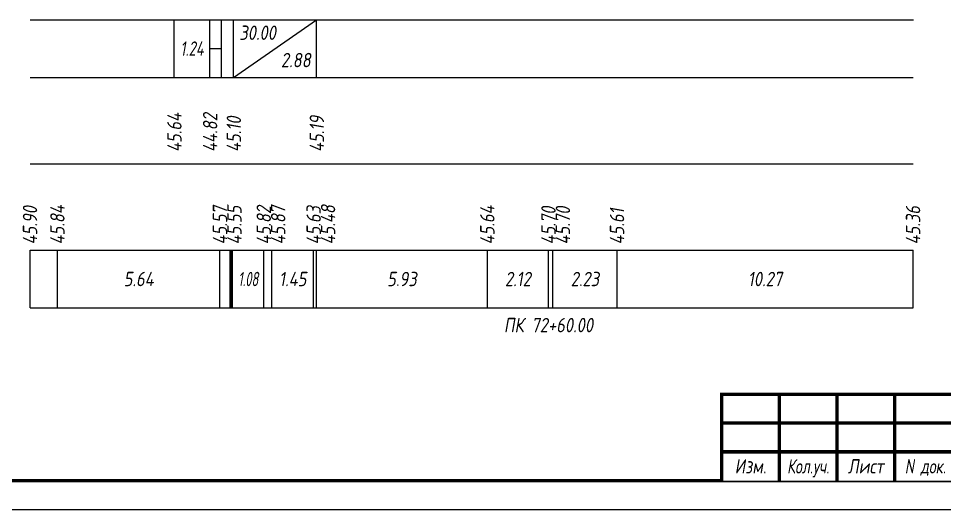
# Model space of a CAD drawing. Extents: x -717 to 1451, y -133302 to 233.
# Drawn here: x 78 to 238.6, y -114575.4 to -114490.2 of the extents above; entities that cross this region are included whole.
import ezdxf
from ezdxf.enums import TextEntityAlignment as Align

# ---------------------------------------------------------------- set-up
doc = ezdxf.new("R2010")
doc.units = 0
for name, color, linetype in [('Зарамочное оформление', 7, 'Continuous'), ('Код_510', 7, 'Continuous'), ('Код_516', 1, 'Continuous'), ('Подписи поперечников', 7, 'Continuous'), ('Таблица', 7, 'Continuous')]:
    doc.layers.add(name, color=color, linetype=linetype)
doc.styles.add('М', font='romand.shx', dxfattribs={"width": 0.8, "oblique": 10, "height": 2.5})

# ---------------------------------------------------------------- blocks, each defined once
blk = doc.blocks.new('Штамп')
at = {"linetype": 'Continuous'}
blk.add_wipeout([(199.95, -411.25), (384.95, -411.25), (384.95, -426.25), (199.95, -426.25)], dxfattribs=at).dxf.layer = 'Зарамочное оформление'
at = {"layer": 'Зарамочное оформление', "linetype": 'Continuous', "lineweight": -3, "const_width": 0.6, "flags": 128}
for points in [[(199.95, -426.25), (199.95, -411.25), (384.95, -411.25)], [(209.95, -411.25), (209.95, -426.25)], [(219.95, -411.25), (219.95, -426.25)], [(229.95, -411.25), (229.95, -426.25)], [(199.95, -416.25), (264.95, -416.25)], [(199.95, -421.25), (264.95, -421.25)]]:
    blk.add_lwpolyline(points, dxfattribs=at)
at = {"layer": 'Зарамочное оформление', "linetype": 'Continuous', "style": 'М', "oblique": 10}
for s, width, p in [('Лист', 0.8, (224.95, -423.75)), ('N док.', 0.7, (235.28, -423.75)), ('Изм.', 0.8, (204.95, -423.75)), ('Кол.уч.', 0.7, (214.95, -423.75))]:
    blk.add_text(s, height=2.5, dxfattribs=dict(at, width=width)).set_placement(p, align=Align.MIDDLE_CENTER)
blk = doc.blocks.new('шифр')
blk.add_blockref('Штамп', (0, -114204))

msp = doc.modelspace()

# ---------------------------------------------------------------- linework, layer by layer
at = {"flags": 128}
msp.add_lwpolyline([(-30.054, -114575.421), (389.946, -114575.421), (389.946, -114278.421), (-30.054, -114278.421)], close=True, dxfattribs=at)
at = {"const_width": 0.6, "flags": 128}
msp.add_lwpolyline([(-10.054, -114570.421), (384.946, -114570.421), (384.946, -114283.421), (-10.054, -114283.421)], close=True, dxfattribs=at)
at = {"layer": 'Код_510'}
for p, q in [((79.946, -114540.421), (79.946, -114530.421)), ((84.701, -114540.421), (84.701, -114530.421)), ((112.906, -114540.421), (112.906, -114530.421)), ((114.684, -114540.421), (114.684, -114530.421)), ((114.918, -114540.421), (114.918, -114530.421)), ((115.09, -114540.421), (115.09, -114530.421)), ((120.502, -114540.421), (120.502, -114530.421)), ((121.903, -114540.421), (121.903, -114530.421)), ((129.159, -114540.421), (129.159, -114530.421)), ((129.659, -114540.421), (129.659, -114530.421)), ((159.29, -114540.421), (159.29, -114530.421)), ((169.901, -114540.421), (169.901, -114530.421)), ((170.647, -114540.421), (170.647, -114530.421)), ((181.79, -114540.421), (181.79, -114530.421))]:
    msp.add_line(p, q, dxfattribs=at)
at = {"layer": 'Код_516'}
for p, q in [((104.946, -114500.421), (104.946, -114490.421)), ((111.145, -114500.421), (111.145, -114490.421)), ((113.145, -114500.421), (113.145, -114490.421)), ((115.26, -114500.421), (115.26, -114490.421)), ((115.26, -114500.421), (129.659, -114490.421)), ((129.659, -114500.421), (129.659, -114490.421)), ((111.145, -114495.421), (113.145, -114495.421))]:
    msp.add_line(p, q, dxfattribs=at)

# ---------------------------------------------------------------- texts
at = {"layer": 'Код_510', "style": 'М', "oblique": 10, "width": 0.8}
for s, p in [('45.90', (79.946, -114529.421)), ('45.84', (84.701, -114529.421)), ('45.57', (112.906, -114529.421)), ('45.55', (115.406, -114529.421)), ('45.82', (120.502, -114529.421)), ('45.87', (123.002, -114529.421)), ('45.63', (129.159, -114529.421)), ('45.48', (131.659, -114529.421)), ('45.64', (159.29, -114529.421)), ('45.70', (169.901, -114529.421)), ('45.70', (172.401, -114529.421)), ('45.61', (181.79, -114529.421))]:
    msp.add_text(s, height=2.5, rotation=90, dxfattribs=at).set_placement(p, align=Align.MIDDLE_LEFT)
at = {"layer": 'Код_510', "style": 'М', "oblique": 10}
for s, width, p in [('5.64', 0.8, (98.803, -114535.421)), ('1.08', 0.6, (117.796, -114535.421)), ('1.45', 0.8, (125.531, -114535.421)), ('5.93', 0.8, (144.474, -114535.421)), ('2.12', 0.8, (164.596, -114535.421)), ('2.23', 0.8, (176.218, -114535.421))]:
    msp.add_text(s, height=2.5, dxfattribs=dict(at, width=width)).set_placement(p, align=Align.MIDDLE_CENTER)
at = {"layer": 'Код_516', "style": 'М', "oblique": 10, "width": 0.8}
msp.add_text('30.00', height=2.5, dxfattribs=at).set_placement((116.26, -114491.421), align=Align.TOP_LEFT)
at = {"layer": 'Код_516', "style": 'М', "oblique": 10, "width": 0.7}
msp.add_text('1.24', height=2.5, dxfattribs=at).set_placement((108.045, -114495.421), align=Align.MIDDLE_CENTER)
at = {"layer": 'Код_516', "style": 'М', "oblique": 10, "width": 0.8}
msp.add_text('2.88', height=2.5, dxfattribs=at).set_placement((128.659, -114499.421), align=Align.BOTTOM_RIGHT)
for s, p in [('45.64', (105, -114513.371)), ('44.82', (111.199, -114513.371)), ('45.19', (129.714, -114513.371)), ('45.10', (115.314, -114513.371))]:
    msp.add_text(s, height=2.5, rotation=90, dxfattribs=at).set_placement(p, align=Align.MIDDLE_LEFT)
at = {"layer": 'Подписи поперечников', "style": 'М', "oblique": 10, "width": 0.8}
msp.add_text('ПК 72+60.00', height=2.5, dxfattribs=at).set_placement((169.901, -114545.421), align=Align.BOTTOM_CENTER)

# ---------------------------------------------------------------- next in the draw order: block references
msp.add_blockref('шифр', (0, 59.829))

# ---------------------------------------------------------------- next in the draw order: linework, layer by layer
at = {"layer": 'Код_510'}
msp.add_line((233.151, -114540.421), (233.151, -114530.421), dxfattribs=at)
at = {"layer": 'Таблица'}
for p, q in [((80, -114490.421), (233.206, -114490.421)), ((79.946, -114500.421), (233.151, -114500.421)), ((79.946, -114515.421), (233.151, -114515.421)), ((79.946, -114530.421), (233.151, -114530.421)), ((79.946, -114540.421), (233.151, -114540.421))]:
    msp.add_line(p, q, dxfattribs=at)

# ---------------------------------------------------------------- next in the draw order: texts
at = {"layer": 'Код_510', "style": 'М', "oblique": 10, "width": 0.8}
msp.add_text('45.36', height=2.5, rotation=90, dxfattribs=at).set_placement((233.151, -114529.421), align=Align.MIDDLE_LEFT)
msp.add_text('10.27', height=2.5, dxfattribs=at).set_placement((207.47, -114535.421), align=Align.MIDDLE_CENTER)

doc.saveas('drawing.dxf')
